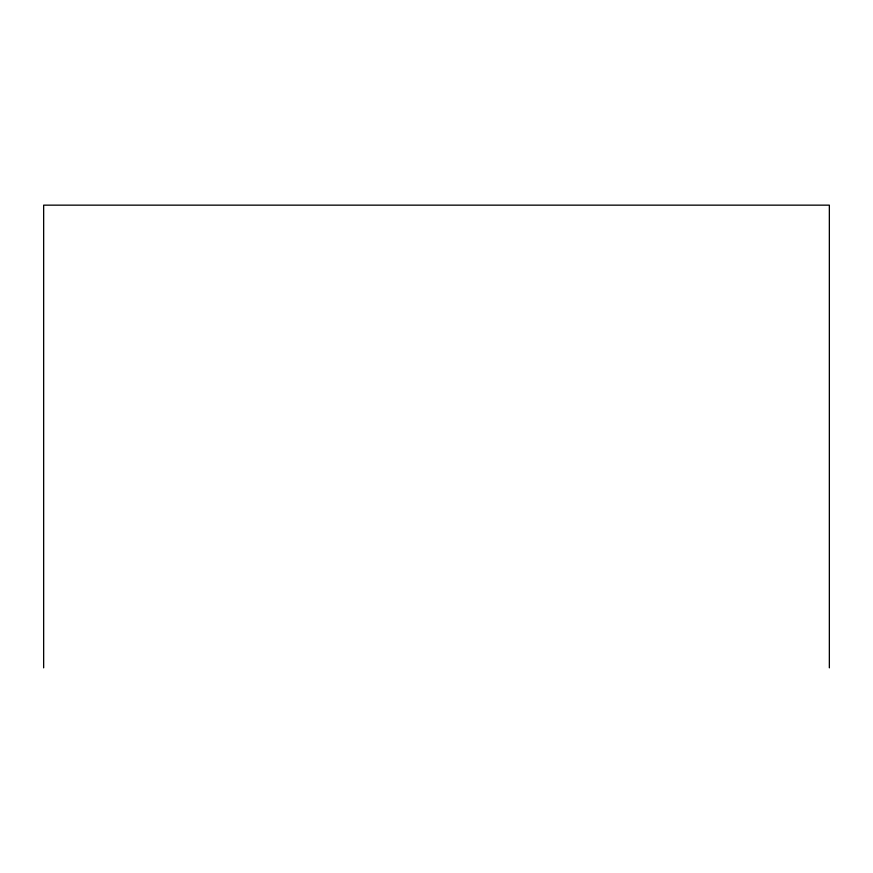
<?xml version="1.0" encoding="UTF-8"?>
<svg xmlns="http://www.w3.org/2000/svg" width="873" height="873" viewBox="0 0 873 873"><rect width="100%" height="100%" fill="white"/><g stroke="black" fill="none" stroke-linecap="round" stroke-linejoin="round"><path stroke-width="1.31" d="M829.35 667.845L829.35 205.155L43.65 205.155L43.65 667.845"/></g></svg>
